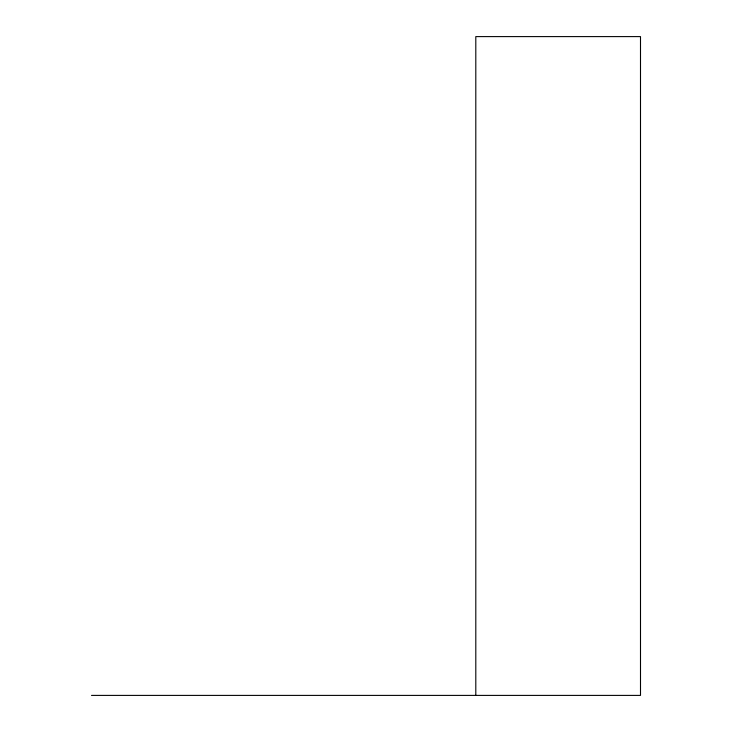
<?xml version="1.0" encoding="UTF-8"?>
<svg xmlns="http://www.w3.org/2000/svg" width="732" height="732" viewBox="0 0 732 732"><rect width="100%" height="100%" fill="white"/><g stroke="black" fill="none" stroke-linecap="round" stroke-linejoin="round"><path stroke-width="1.1" d="M91.5 695.4L640.5 695.4L640.5 36.6L475.8 36.6L475.8 695.4"/></g></svg>
